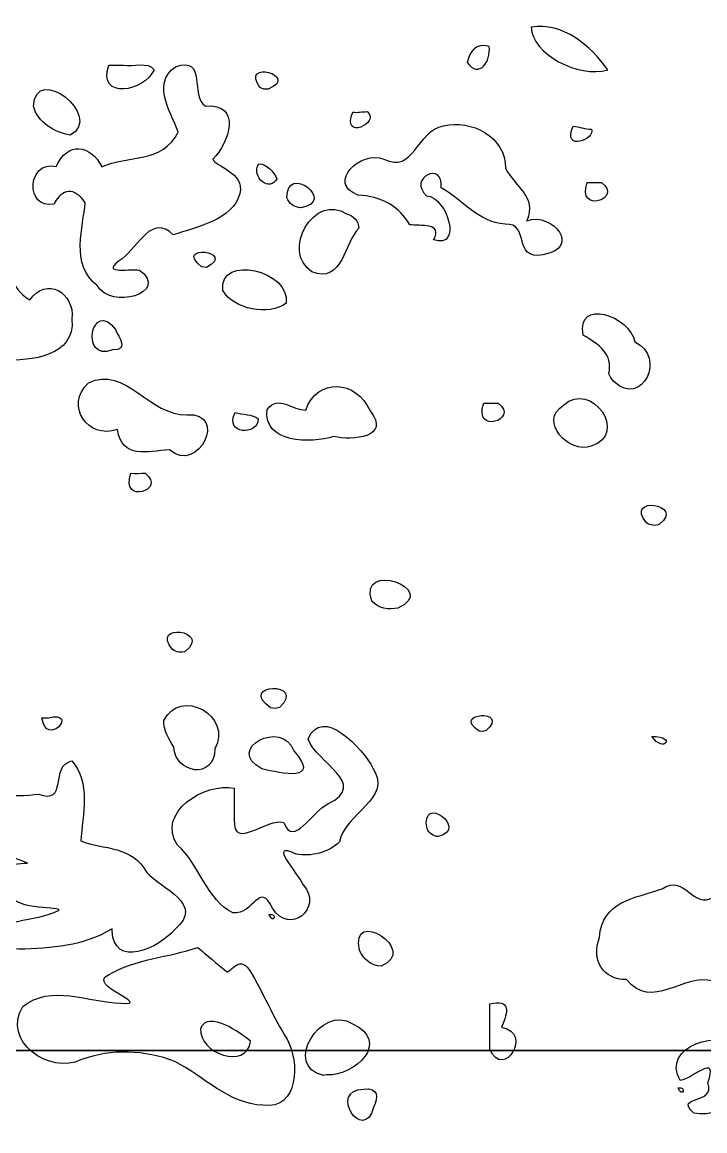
# Model space of a CAD drawing. Header units: centimetres. Extents: x -10.8 to 7.1, y -6.8 to 6.6.
# Drawn here: x 5.321 to 6.189, y -2.536 to -1.128 of the extents above; entities that cross this region are included whole.
import ezdxf

# ---------------------------------------------------------------- set-up
doc = ezdxf.new("R2010")
doc.units = ezdxf.units.CM
doc.header["$MEASUREMENT"] = 0
doc.layers.add('Layer 1', color=7, linetype='Continuous')

msp = doc.modelspace()

# ---------------------------------------------------------------- linework, layer by layer
at = {"layer": 'Layer 1'}
for points, knots in [([(6.06553, -1.18883), (6.02772, -1.1998), (5.9683, -1.16827), (5.96809, -1.13446), (5.96809, -1.13446), (6.00858, -1.12827), (6.04357, -1.15813), (6.06553, -1.18883)], [0, 0, 0, 0, 0.3333333, 0.3333333, 0.3333333, 0.3333333, 1, 1, 1, 1]), ([(5.91459, -1.15918), (5.91741, -1.1775), (5.90153, -1.20101), (5.88683, -1.17933), (5.88683, -1.17933), (5.89013, -1.16509), (5.89806, -1.15414), (5.91459, -1.15918)], [0, 0, 0, 0, 0.3333333, 0.3333333, 0.3333333, 0.3333333, 1, 1, 1, 1]), ([(5.51674, -1.18452), (5.48281, -1.20644), (5.51475, -1.25106), (5.51956, -1.26797), (5.51956, -1.26797), (5.49963, -1.30781), (5.45551, -1.29699), (5.42231, -1.31182), (5.42231, -1.31182), (5.4084, -1.28358), (5.37847, -1.27946), (5.36439, -1.31166), (5.36439, -1.31166), (5.32697, -1.30297), (5.32484, -1.36702), (5.36176, -1.3593), (5.36176, -1.3593), (5.37204, -1.33875), (5.38783, -1.33757), (5.40132, -1.35765), (5.40132, -1.35765), (5.3991, -1.38708), (5.38191, -1.43632), (5.41648, -1.46268), (5.41648, -1.46268), (5.43384, -1.49429), (5.50941, -1.47248), (5.47054, -1.4431), (5.47054, -1.4431), (5.45557, -1.44127), (5.4181, -1.4495), (5.44817, -1.42884), (5.44817, -1.42884), (5.46998, -1.41234), (5.48565, -1.37171), (5.5133, -1.39829), (5.5133, -1.39829), (5.54251, -1.38877), (5.5894, -1.379), (5.59785, -1.34592), (5.59785, -1.34592), (5.60443, -1.31914), (5.56585, -1.3111), (5.56339, -1.30238), (5.56339, -1.30238), (5.58485, -1.28146), (5.60059, -1.23084), (5.55404, -1.23481), (5.55404, -1.23481), (5.53396, -1.22234), (5.55621, -1.17109), (5.51675, -1.18452), (5.51675, -1.18452), (5.51675, -1.18452), (5.51674, -1.18452), (5.51674, -1.18452)], [0, 0, 0, 0, 0.0666667, 0.0666667, 0.0666667, 0.0666667, 0.1333333, 0.1333333, 0.1333333, 0.1333333, 0.2, 0.2, 0.2, 0.2, 0.2666667, 0.2666667, 0.2666667, 0.2666667, 0.3333333, 0.3333333, 0.3333333, 0.3333333, 0.4, 0.4, 0.4, 0.4, 0.4666667, 0.4666667, 0.4666667, 0.4666667, 0.5333333, 0.5333333, 0.5333333, 0.5333333, 0.6, 0.6, 0.6, 0.6, 0.6666667, 0.6666667, 0.6666667, 0.6666667, 0.7333333, 0.7333333, 0.7333333, 0.7333333, 0.8, 0.8, 0.8, 0.8, 0.8666667, 0.8666667, 0.8666667, 0.8666667, 1, 1, 1, 1]), ([(5.38223, -1.27193), (5.42593, -1.24783), (5.33802, -1.17919), (5.33569, -1.23507), (5.33569, -1.23507), (5.34056, -1.25579), (5.36274, -1.26815), (5.38223, -1.27193)], [0, 0, 0, 0, 0.3333333, 0.3333333, 0.3333333, 0.3333333, 1, 1, 1, 1]), ([(5.43146, -1.18303), (5.41576, -1.22785), (5.47763, -1.21663), (5.48877, -1.18862), (5.48877, -1.18862), (5.48118, -1.17783), (5.46235, -1.18524), (5.44994, -1.18303), (5.44994, -1.18303), (5.44994, -1.18303), (5.43146, -1.18303), (5.43146, -1.18303)], [0, 0, 0, 0, 0.25, 0.25, 0.25, 0.25, 0.5, 0.5, 0.5, 0.5, 1, 1, 1, 1]), ([(5.63368, -1.21339), (5.67565, -1.19616), (5.59718, -1.17466), (5.62339, -1.21141), (5.62339, -1.21141), (5.62339, -1.21141), (5.62847, -1.2132), (5.62847, -1.2132), (5.62847, -1.2132), (5.62847, -1.2132), (5.63368, -1.21339), (5.63368, -1.21339)], [0, 0, 0, 0, 0.25, 0.25, 0.25, 0.25, 0.5, 0.5, 0.5, 0.5, 1, 1, 1, 1]), ([(5.9355, -1.31373), (5.93601, -1.27373), (5.89177, -1.25143), (5.85649, -1.25989), (5.85649, -1.25989), (5.82267, -1.26572), (5.81894, -1.32213), (5.78099, -1.3021), (5.78099, -1.3021), (5.75142, -1.29054), (5.70734, -1.33232), (5.74788, -1.34806), (5.74788, -1.34806), (5.77688, -1.34901), (5.80155, -1.36306), (5.81363, -1.38559), (5.81363, -1.38559), (5.82681, -1.38756), (5.85668, -1.38231), (5.84398, -1.40481), (5.84398, -1.40481), (5.88167, -1.41685), (5.86144, -1.35087), (5.83509, -1.34872), (5.83509, -1.34872), (5.81005, -1.32634), (5.85778, -1.30339), (5.85354, -1.33875), (5.85354, -1.33875), (5.88286, -1.35469), (5.89873, -1.38174), (5.93502, -1.38492), (5.93502, -1.38492), (5.96727, -1.38264), (5.94386, -1.43129), (5.98262, -1.42367), (5.98262, -1.42367), (6.03274, -1.41589), (5.99594, -1.36903), (5.96251, -1.38041), (5.96251, -1.38041), (5.97574, -1.34932), (5.94767, -1.33838), (5.93551, -1.31374), (5.93551, -1.31374), (5.93551, -1.31374), (5.9355, -1.31373), (5.9355, -1.31373)], [0, 0, 0, 0, 0.0769231, 0.0769231, 0.0769231, 0.0769231, 0.1538462, 0.1538462, 0.1538462, 0.1538462, 0.2307692, 0.2307692, 0.2307692, 0.2307692, 0.3076923, 0.3076923, 0.3076923, 0.3076923, 0.3846154, 0.3846154, 0.3846154, 0.3846154, 0.4615385, 0.4615385, 0.4615385, 0.4615385, 0.5384615, 0.5384615, 0.5384615, 0.5384615, 0.6153846, 0.6153846, 0.6153846, 0.6153846, 0.6923077, 0.6923077, 0.6923077, 0.6923077, 0.7692308, 0.7692308, 0.7692308, 0.7692308, 0.8461538, 0.8461538, 0.8461538, 0.8461538, 1, 1, 1, 1]), ([(5.74122, -1.24241), (5.7258, -1.27953), (5.77777, -1.25637), (5.75949, -1.24191), (5.75949, -1.24191), (5.7534, -1.24181), (5.74729, -1.24369), (5.74122, -1.24241)], [0, 0, 0, 0, 0.3333333, 0.3333333, 0.3333333, 0.3333333, 1, 1, 1, 1]), ([(6.0215, -1.2603), (6.0064, -1.29427), (6.0512, -1.27624), (6.04444, -1.26411), (6.04444, -1.26411), (6.03664, -1.26397), (6.02914, -1.26158), (6.0215, -1.2603)], [0, 0, 0, 0, 0.3333333, 0.3333333, 0.3333333, 0.3333333, 1, 1, 1, 1]), ([(5.25161, -1.37855), (5.25431, -1.34683), (5.21182, -1.29522), (5.19439, -1.34458), (5.19439, -1.34458), (5.18743, -1.37985), (5.21933, -1.40986), (5.2119, -1.44516), (5.2119, -1.44516), (5.1962, -1.4094), (5.15285, -1.42124), (5.13277, -1.43643), (5.13277, -1.43643), (5.09784, -1.42427), (5.05847, -1.47467), (5.08234, -1.50211), (5.08234, -1.50211), (5.10946, -1.50071), (5.14372, -1.4818), (5.16729, -1.49708), (5.16729, -1.49708), (5.14644, -1.52066), (5.14311, -1.5642), (5.18394, -1.56594), (5.18394, -1.56594), (5.23446, -1.5831), (5.24683, -1.51628), (5.22528, -1.48376), (5.22528, -1.48376), (5.22755, -1.45), (5.23432, -1.49014), (5.23991, -1.50085), (5.23991, -1.50085), (5.25321, -1.51783), (5.28934, -1.51848), (5.28184, -1.5462), (5.28184, -1.5462), (5.29009, -1.57931), (5.24136, -1.57026), (5.22201, -1.58102), (5.22201, -1.58102), (5.19279, -1.60572), (5.24956, -1.61179), (5.26571, -1.60687), (5.26571, -1.60687), (5.29981, -1.61238), (5.29797, -1.56702), (5.29752, -1.55747), (5.29752, -1.55747), (5.3325, -1.55828), (5.38859, -1.55335), (5.38452, -1.50539), (5.38452, -1.50539), (5.38821, -1.47158), (5.35226, -1.4508), (5.33104, -1.48087), (5.33104, -1.48087), (5.30636, -1.46823), (5.30222, -1.43199), (5.27912, -1.41455), (5.27912, -1.41455), (5.26919, -1.40317), (5.25895, -1.39184), (5.25161, -1.37854), (5.25161, -1.37854), (5.25161, -1.37854), (5.25161, -1.37855), (5.25161, -1.37855)], [0, 0, 0, 0, 0.0555556, 0.0555556, 0.0555556, 0.0555556, 0.1111111, 0.1111111, 0.1111111, 0.1111111, 0.1666667, 0.1666667, 0.1666667, 0.1666667, 0.2222222, 0.2222222, 0.2222222, 0.2222222, 0.2777778, 0.2777778, 0.2777778, 0.2777778, 0.3333333, 0.3333333, 0.3333333, 0.3333333, 0.3888889, 0.3888889, 0.3888889, 0.3888889, 0.4444444, 0.4444444, 0.4444444, 0.4444444, 0.5, 0.5, 0.5, 0.5, 0.5555556, 0.5555556, 0.5555556, 0.5555556, 0.6111111, 0.6111111, 0.6111111, 0.6111111, 0.6666667, 0.6666667, 0.6666667, 0.6666667, 0.7222222, 0.7222222, 0.7222222, 0.7222222, 0.7777778, 0.7777778, 0.7777778, 0.7777778, 0.8333333, 0.8333333, 0.8333333, 0.8333333, 0.8888889, 0.8888889, 0.8888889, 0.8888889, 1, 1, 1, 1]), ([(5.62179, -1.308), (5.61172, -1.326), (5.63619, -1.34443), (5.64495, -1.32705), (5.64495, -1.32705), (5.64104, -1.31782), (5.63214, -1.30901), (5.62179, -1.308)], [0, 0, 0, 0, 0.3333333, 0.3333333, 0.3333333, 0.3333333, 1, 1, 1, 1]), ([(5.67537, -1.36388), (5.7218, -1.35665), (5.65683, -1.3064), (5.65764, -1.35132), (5.65764, -1.35132), (5.66002, -1.35879), (5.66769, -1.36379), (5.67537, -1.36388)], [0, 0, 0, 0, 0.3333333, 0.3333333, 0.3333333, 0.3333333, 1, 1, 1, 1]), ([(6.03923, -1.33186), (6.02453, -1.37218), (6.08566, -1.35316), (6.05739, -1.33186), (6.05739, -1.33186), (6.05134, -1.33171), (6.04528, -1.33202), (6.03923, -1.33186)], [0, 0, 0, 0, 0.3333333, 0.3333333, 0.3333333, 0.3333333, 1, 1, 1, 1]), ([(5.734, -1.37205), (5.69185, -1.34396), (5.64961, -1.41997), (5.68934, -1.44531), (5.68934, -1.44531), (5.72857, -1.46174), (5.73128, -1.40672), (5.74891, -1.39), (5.74891, -1.39), (5.74944, -1.38123), (5.74205, -1.37403), (5.734, -1.37205)], [0, 0, 0, 0, 0.25, 0.25, 0.25, 0.25, 0.5, 0.5, 0.5, 0.5, 1, 1, 1, 1]), ([(5.55552, -1.43974), (5.5947, -1.4189), (5.51267, -1.4093), (5.5491, -1.43923), (5.5491, -1.43923), (5.5491, -1.43923), (5.55552, -1.43974), (5.55552, -1.43974)], [0, 0, 0, 0, 0.3333333, 0.3333333, 0.3333333, 0.3333333, 1, 1, 1, 1]), ([(5.6565, -1.48506), (5.66298, -1.44397), (5.57139, -1.42198), (5.57601, -1.46927), (5.57601, -1.46927), (5.59013, -1.49264), (5.63526, -1.5023), (5.6565, -1.48506)], [0, 0, 0, 0, 0.3333333, 0.3333333, 0.3333333, 0.3333333, 1, 1, 1, 1]), ([(5.43969, -1.51845), (5.41017, -1.47766), (5.39311, -1.56049), (5.43605, -1.54463), (5.43605, -1.54463), (5.45818, -1.54427), (5.44359, -1.52926), (5.43969, -1.51845)], [0, 0, 0, 0, 0.3333333, 0.3333333, 0.3333333, 0.3333333, 1, 1, 1, 1]), ([(6.07282, -1.58471), (6.10941, -1.61888), (6.14027, -1.55288), (6.09968, -1.53433), (6.09968, -1.53433), (6.09357, -1.50122), (6.02469, -1.47764), (6.03406, -1.52589), (6.03406, -1.52589), (6.05428, -1.53798), (6.07214, -1.54882), (6.06672, -1.57506), (6.06672, -1.57506), (6.06672, -1.57506), (6.06925, -1.5802), (6.06925, -1.5802), (6.06925, -1.5802), (6.06925, -1.5802), (6.07282, -1.58471), (6.07282, -1.58471)], [0, 0, 0, 0, 0.1666667, 0.1666667, 0.1666667, 0.1666667, 0.3333333, 0.3333333, 0.3333333, 0.3333333, 0.5, 0.5, 0.5, 0.5, 0.6666667, 0.6666667, 0.6666667, 0.6666667, 1, 1, 1, 1]), ([(5.50837, -1.67154), (5.5455, -1.70325), (5.58356, -1.62325), (5.53049, -1.62689), (5.53049, -1.62689), (5.48441, -1.62939), (5.45174, -1.56335), (5.4056, -1.5864), (5.4056, -1.5864), (5.37462, -1.61535), (5.4044, -1.65862), (5.44241, -1.64575), (5.44241, -1.64575), (5.44845, -1.68405), (5.47989, -1.67297), (5.50837, -1.67154)], [0, 0, 0, 0, 0.2, 0.2, 0.2, 0.2, 0.4, 0.4, 0.4, 0.4, 0.6, 0.6, 0.6, 0.6, 1, 1, 1, 1]), ([(5.63266, -1.6202), (5.62661, -1.66374), (5.68844, -1.66322), (5.71728, -1.6547), (5.71728, -1.6547), (5.74072, -1.6597), (5.79061, -1.65626), (5.76326, -1.62203), (5.76326, -1.62203), (5.74587, -1.58252), (5.69639, -1.57921), (5.68157, -1.62089), (5.68157, -1.62089), (5.66504, -1.62177), (5.64681, -1.60083), (5.63265, -1.6202), (5.63265, -1.6202), (5.63265, -1.6202), (5.63266, -1.6202), (5.63266, -1.6202)], [0, 0, 0, 0, 0.1666667, 0.1666667, 0.1666667, 0.1666667, 0.3333333, 0.3333333, 0.3333333, 0.3333333, 0.5, 0.5, 0.5, 0.5, 0.6666667, 0.6666667, 0.6666667, 0.6666667, 1, 1, 1, 1]), ([(6.04436, -1.66677), (6.09261, -1.65165), (6.04424, -1.58239), (6.00923, -1.61471), (6.00923, -1.61471), (5.97615, -1.63514), (6.01663, -1.67726), (6.04436, -1.66677)], [0, 0, 0, 0, 0.3333333, 0.3333333, 0.3333333, 0.3333333, 1, 1, 1, 1]), ([(5.90782, -1.61215), (5.89312, -1.65247), (5.95425, -1.63345), (5.92598, -1.61215), (5.92598, -1.61215), (5.91993, -1.612), (5.91387, -1.61231), (5.90782, -1.61215)], [0, 0, 0, 0, 0.3333333, 0.3333333, 0.3333333, 0.3333333, 1, 1, 1, 1]), ([(5.59176, -1.62407), (5.57743, -1.65225), (5.62117, -1.65382), (5.62125, -1.63217), (5.62125, -1.63217), (5.61354, -1.6255), (5.60114, -1.62741), (5.59176, -1.62407)], [0, 0, 0, 0, 0.3333333, 0.3333333, 0.3333333, 0.3333333, 1, 1, 1, 1]), ([(5.45951, -1.70132), (5.44481, -1.74164), (5.50594, -1.72262), (5.47767, -1.70132), (5.47767, -1.70132), (5.47162, -1.70117), (5.46556, -1.70148), (5.45951, -1.70132)], [0, 0, 0, 0, 0.3333333, 0.3333333, 0.3333333, 0.3333333, 1, 1, 1, 1]), ([(6.13123, -1.76596), (6.16452, -1.73974), (6.08545, -1.72905), (6.11467, -1.76415), (6.11467, -1.76415), (6.11938, -1.76748), (6.12592, -1.76861), (6.13123, -1.76596)], [0, 0, 0, 0, 0.3333333, 0.3333333, 0.3333333, 0.3333333, 1, 1, 1, 1]), ([(5.79865, -1.87248), (5.85298, -1.84817), (5.74674, -1.81111), (5.76571, -1.86355), (5.76571, -1.86355), (5.77334, -1.87326), (5.78731, -1.87477), (5.79865, -1.87248)], [0, 0, 0, 0, 0.3333333, 0.3333333, 0.3333333, 0.3333333, 1, 1, 1, 1]), ([(5.52896, -1.92706), (5.56225, -1.90084), (5.48318, -1.89015), (5.5124, -1.92525), (5.5124, -1.92525), (5.51711, -1.92858), (5.52365, -1.92971), (5.52896, -1.92706)], [0, 0, 0, 0, 0.3333333, 0.3333333, 0.3333333, 0.3333333, 1, 1, 1, 1]), ([(5.64836, -1.99857), (5.68402, -1.96495), (5.59312, -1.96774), (5.63698, -1.99935), (5.63698, -1.99935), (5.63698, -1.99935), (5.64274, -2.00002), (5.64274, -2.00002), (5.64274, -2.00002), (5.64274, -2.00002), (5.64836, -1.99857), (5.64836, -1.99857)], [0, 0, 0, 0, 0.25, 0.25, 0.25, 0.25, 0.5, 0.5, 0.5, 0.5, 1, 1, 1, 1]), ([(5.51389, -2.04896), (5.51582, -2.08304), (5.56598, -2.09081), (5.56602, -2.05124), (5.56602, -2.05124), (5.58971, -2.00914), (5.52161, -1.97257), (5.50146, -2.01521), (5.50146, -2.01521), (5.50042, -2.02765), (5.50781, -2.03877), (5.51389, -2.04896)], [0, 0, 0, 0, 0.25, 0.25, 0.25, 0.25, 0.5, 0.5, 0.5, 0.5, 1, 1, 1, 1]), ([(5.27057, -2.03214), (5.29213, -1.99086), (5.21249, -2.00226), (5.23468, -2.03727), (5.23468, -2.03727), (5.20644, -2.03381), (5.16836, -2.0285), (5.1632, -2.06255), (5.1632, -2.06255), (5.12294, -2.06483), (5.08543, -2.07634), (5.04707, -2.08425), (5.04707, -2.08425), (4.99971, -2.08139), (4.99283, -2.12988), (5.00892, -2.16368), (5.00892, -2.16368), (5.01076, -2.1852), (5.03225, -2.22363), (4.99492, -2.216), (4.99492, -2.216), (4.96607, -2.2297), (4.91091, -2.21242), (4.90113, -2.24891), (4.90113, -2.24891), (4.91118, -2.28775), (4.96277, -2.27674), (4.99236, -2.29137), (4.99236, -2.29137), (5.04296, -2.30329), (5.02947, -2.24057), (5.0514, -2.21876), (5.0514, -2.21876), (5.08127, -2.22721), (5.12435, -2.21621), (5.122, -2.17737), (5.122, -2.17737), (5.12663, -2.16448), (5.16367, -2.17295), (5.13768, -2.19123), (5.13768, -2.19123), (5.12168, -2.2118), (5.17477, -2.2137), (5.17052, -2.18914), (5.17052, -2.18914), (5.19371, -2.17843), (5.22253, -2.13128), (5.24609, -2.15484), (5.24609, -2.15484), (5.26797, -2.17817), (5.29968, -2.18468), (5.32811, -2.19637), (5.32811, -2.19637), (5.30602, -2.19752), (5.27867, -2.20218), (5.29984, -2.229), (5.29984, -2.229), (5.30995, -2.25886), (5.36383, -2.25052), (5.36816, -2.25599), (5.36816, -2.25599), (5.33561, -2.27359), (5.29233, -2.26241), (5.27112, -2.29995), (5.27112, -2.29995), (5.24867, -2.31185), (5.22478, -2.36995), (5.26851, -2.35963), (5.26851, -2.35963), (5.29314, -2.34254), (5.27578, -2.29613), (5.31703, -2.30584), (5.31703, -2.30584), (5.35867, -2.30443), (5.39878, -2.3023), (5.43545, -2.27985), (5.43545, -2.27985), (5.43594, -2.33307), (5.49599, -2.30368), (5.51558, -2.28045), (5.51558, -2.28045), (5.55382, -2.24815), (5.49808, -2.22864), (5.47944, -2.20854), (5.47944, -2.20854), (5.4624, -2.17442), (5.42407, -2.17911), (5.39576, -2.16829), (5.39576, -2.16829), (5.39813, -2.13542), (5.40894, -2.09325), (5.38421, -2.06666), (5.38421, -2.06666), (5.35601, -2.07235), (5.38017, -2.12324), (5.34194, -2.10872), (5.34194, -2.10872), (5.3151, -2.11273), (5.24217, -2.11457), (5.25892, -2.07442), (5.25892, -2.07442), (5.26023, -2.06001), (5.25129, -2.03829), (5.27057, -2.03213), (5.27057, -2.03213), (5.27057, -2.03213), (5.27057, -2.03214), (5.27057, -2.03214)], [0, 0, 0, 0, 0.0357143, 0.0357143, 0.0357143, 0.0357143, 0.0714286, 0.0714286, 0.0714286, 0.0714286, 0.1071429, 0.1071429, 0.1071429, 0.1071429, 0.1428571, 0.1428571, 0.1428571, 0.1428571, 0.1785714, 0.1785714, 0.1785714, 0.1785714, 0.2142857, 0.2142857, 0.2142857, 0.2142857, 0.25, 0.25, 0.25, 0.25, 0.2857143, 0.2857143, 0.2857143, 0.2857143, 0.3214286, 0.3214286, 0.3214286, 0.3214286, 0.3571429, 0.3571429, 0.3571429, 0.3571429, 0.3928571, 0.3928571, 0.3928571, 0.3928571, 0.4285714, 0.4285714, 0.4285714, 0.4285714, 0.4642857, 0.4642857, 0.4642857, 0.4642857, 0.5, 0.5, 0.5, 0.5, 0.5357143, 0.5357143, 0.5357143, 0.5357143, 0.5714286, 0.5714286, 0.5714286, 0.5714286, 0.6071429, 0.6071429, 0.6071429, 0.6071429, 0.6428571, 0.6428571, 0.6428571, 0.6428571, 0.6785714, 0.6785714, 0.6785714, 0.6785714, 0.7142857, 0.7142857, 0.7142857, 0.7142857, 0.75, 0.75, 0.75, 0.75, 0.7857143, 0.7857143, 0.7857143, 0.7857143, 0.8214286, 0.8214286, 0.8214286, 0.8214286, 0.8571429, 0.8571429, 0.8571429, 0.8571429, 0.8928571, 0.8928571, 0.8928571, 0.8928571, 0.9285714, 0.9285714, 0.9285714, 0.9285714, 1, 1, 1, 1]), ([(5.72448, -2.16924), (5.73019, -2.13413), (5.79318, -2.11397), (5.76691, -2.07596), (5.76691, -2.07596), (5.75469, -2.05056), (5.70131, -1.99535), (5.6847, -2.03886), (5.6847, -2.03886), (5.69444, -2.0687), (5.7627, -2.09556), (5.70981, -2.12122), (5.70981, -2.12122), (5.68997, -2.12991), (5.66554, -2.17797), (5.6538, -2.14503), (5.6538, -2.14503), (5.63369, -2.13733), (5.58862, -2.18216), (5.59078, -2.14118), (5.59078, -2.14118), (5.59078, -2.14118), (5.59078, -2.10114), (5.59078, -2.10114), (5.59078, -2.10114), (5.55301, -2.09345), (5.49072, -2.1325), (5.51882, -2.17354), (5.51882, -2.17354), (5.54669, -2.19833), (5.55618, -2.244), (5.58898, -2.25947), (5.58898, -2.25947), (5.61563, -2.26233), (5.62277, -2.21817), (5.63929, -2.25369), (5.63929, -2.25369), (5.66033, -2.28869), (5.70455, -2.25408), (5.67822, -2.22403), (5.67822, -2.22403), (5.67139, -2.20874), (5.63156, -2.1675), (5.66924, -2.18484), (5.66924, -2.18484), (5.68868, -2.18838), (5.71033, -2.18359), (5.7245, -2.16924), (5.7245, -2.16924), (5.7245, -2.16924), (5.72448, -2.16924), (5.72448, -2.16924)], [0, 0, 0, 0, 0.0714286, 0.0714286, 0.0714286, 0.0714286, 0.1428571, 0.1428571, 0.1428571, 0.1428571, 0.2142857, 0.2142857, 0.2142857, 0.2142857, 0.2857143, 0.2857143, 0.2857143, 0.2857143, 0.3571429, 0.3571429, 0.3571429, 0.3571429, 0.4285714, 0.4285714, 0.4285714, 0.4285714, 0.5, 0.5, 0.5, 0.5, 0.5714286, 0.5714286, 0.5714286, 0.5714286, 0.6428571, 0.6428571, 0.6428571, 0.6428571, 0.7142857, 0.7142857, 0.7142857, 0.7142857, 0.7857143, 0.7857143, 0.7857143, 0.7857143, 0.8571429, 0.8571429, 0.8571429, 0.8571429, 1, 1, 1, 1]), ([(5.3463, -2.01168), (5.35182, -2.05166), (5.3949, -2.00272), (5.35456, -2.01168), (5.35456, -2.01168), (5.35456, -2.01168), (5.3463, -2.01168), (5.3463, -2.01168)], [0, 0, 0, 0, 0.3333333, 0.3333333, 0.3333333, 0.3333333, 1, 1, 1, 1]), ([(5.66639, -2.05378), (5.65197, -2.01222), (5.57753, -2.05208), (5.62596, -2.07647), (5.62596, -2.07647), (5.65066, -2.08309), (5.70218, -2.09363), (5.66639, -2.05378)], [0, 0, 0, 0, 0.3333333, 0.3333333, 0.3333333, 0.3333333, 1, 1, 1, 1]), ([(5.91069, -2.02797), (5.94215, -2.00033), (5.86551, -2.00492), (5.90192, -2.02888), (5.90192, -2.02888), (5.90192, -2.02888), (5.90639, -2.02914), (5.90639, -2.02914), (5.90639, -2.02914), (5.90639, -2.02914), (5.91069, -2.02797), (5.91069, -2.02797)], [0, 0, 0, 0, 0.25, 0.25, 0.25, 0.25, 0.5, 0.5, 0.5, 0.5, 1, 1, 1, 1]), ([(5.84987, -2.1628), (5.89059, -2.15311), (5.82604, -2.10683), (5.83578, -2.15266), (5.83578, -2.15266), (5.83812, -2.15825), (5.84364, -2.1627), (5.84987, -2.1628)], [0, 0, 0, 0, 0.3333333, 0.3333333, 0.3333333, 0.3333333, 1, 1, 1, 1]), ([(6.25517, -2.18433), (6.24671, -2.21439), (6.2371, -2.2431), (6.20001, -2.23949), (6.20001, -2.23949), (6.17328, -2.25653), (6.16388, -2.20917), (6.13436, -2.22899), (6.13436, -2.22899), (6.09915, -2.24148), (6.0586, -2.24401), (6.05467, -2.29083), (6.05467, -2.29083), (6.0443, -2.32066), (6.05928, -2.34446), (6.08907, -2.34431), (6.08907, -2.34431), (6.12203, -2.38501), (6.15986, -2.33603), (6.19959, -2.34615), (6.19959, -2.34615), (6.23141, -2.35931), (6.27648, -2.31972), (6.28494, -2.36854), (6.28494, -2.36854), (6.31846, -2.39254), (6.32571, -2.31579), (6.29062, -2.30974), (6.29062, -2.30974), (6.27732, -2.29694), (6.2279, -2.30568), (6.2612, -2.28184), (6.2612, -2.28184), (6.28586, -2.26092), (6.28184, -2.22098), (6.27146, -2.19371), (6.27146, -2.19371), (6.2681, -2.18818), (6.26183, -2.18391), (6.25518, -2.18434), (6.25518, -2.18434), (6.25518, -2.18434), (6.25517, -2.18433), (6.25517, -2.18433)], [0, 0, 0, 0, 0.0833333, 0.0833333, 0.0833333, 0.0833333, 0.1666667, 0.1666667, 0.1666667, 0.1666667, 0.25, 0.25, 0.25, 0.25, 0.3333333, 0.3333333, 0.3333333, 0.3333333, 0.4166667, 0.4166667, 0.4166667, 0.4166667, 0.5, 0.5, 0.5, 0.5, 0.5833333, 0.5833333, 0.5833333, 0.5833333, 0.6666667, 0.6666667, 0.6666667, 0.6666667, 0.75, 0.75, 0.75, 0.75, 0.8333333, 0.8333333, 0.8333333, 0.8333333, 1, 1, 1, 1]), ([(5.77729, -2.32727), (5.82694, -2.30725), (5.73656, -2.25083), (5.74998, -2.30749), (5.74998, -2.30749), (5.75471, -2.31817), (5.76517, -2.32722), (5.77729, -2.32727)], [0, 0, 0, 0, 0.3333333, 0.3333333, 0.3333333, 0.3333333, 1, 1, 1, 1]), ([(5.54453, -2.30366), (5.50706, -2.31602), (5.46514, -2.31827), (5.43098, -2.33828), (5.43098, -2.33828), (5.40186, -2.35186), (5.48921, -2.37756), (5.44686, -2.37451), (5.44686, -2.37451), (5.40649, -2.37334), (5.35698, -2.34943), (5.32202, -2.37872), (5.32202, -2.37872), (5.29467, -2.4224), (5.35597, -2.46618), (5.39654, -2.44603), (5.39654, -2.44603), (5.43456, -2.43183), (5.47748, -2.43383), (5.51505, -2.44836), (5.51505, -2.44836), (5.55224, -2.46691), (5.58292, -2.50224), (5.62723, -2.50403), (5.62723, -2.50403), (5.67297, -2.51024), (5.67407, -2.44853), (5.65777, -2.42013), (5.65777, -2.42013), (5.64034, -2.39178), (5.62696, -2.36056), (5.61017, -2.33239), (5.61017, -2.33239), (5.59648, -2.31128), (5.58411, -2.33903), (5.58042, -2.33382), (5.58042, -2.33382), (5.56846, -2.32377), (5.55649, -2.31371), (5.54453, -2.30367), (5.54453, -2.30367), (5.54453, -2.30367), (5.54453, -2.30366), (5.54453, -2.30366)], [0, 0, 0, 0, 0.0833333, 0.0833333, 0.0833333, 0.0833333, 0.1666667, 0.1666667, 0.1666667, 0.1666667, 0.25, 0.25, 0.25, 0.25, 0.3333333, 0.3333333, 0.3333333, 0.3333333, 0.4166667, 0.4166667, 0.4166667, 0.4166667, 0.5, 0.5, 0.5, 0.5, 0.5833333, 0.5833333, 0.5833333, 0.5833333, 0.6666667, 0.6666667, 0.6666667, 0.6666667, 0.75, 0.75, 0.75, 0.75, 0.8333333, 0.8333333, 0.8333333, 0.8333333, 1, 1, 1, 1]), ([(5.70795, -2.46552), (5.74487, -2.46709), (5.79018, -2.42298), (5.74094, -2.40039), (5.74094, -2.40039), (5.70066, -2.37497), (5.652, -2.45497), (5.70395, -2.46597), (5.70395, -2.46597), (5.70395, -2.46597), (5.70796, -2.46552), (5.70796, -2.46552), (5.70796, -2.46552), (5.70796, -2.46552), (5.70795, -2.46552), (5.70795, -2.46552)], [0, 0, 0, 0, 0.2, 0.2, 0.2, 0.2, 0.4, 0.4, 0.4, 0.4, 0.6, 0.6, 0.6, 0.6, 1, 1, 1, 1]), ([(5.91532, -2.37506), (5.91532, -2.37506), (5.91532, -2.43302), (5.91532, -2.43302), (5.91532, -2.43302), (5.93334, -2.47252), (5.97071, -2.41147), (5.93044, -2.40497), (5.93044, -2.40497), (5.93875, -2.38431), (5.94245, -2.36924), (5.91532, -2.37506)], [0, 0, 0, 0, 0.25, 0.25, 0.25, 0.25, 0.5, 0.5, 0.5, 0.5, 1, 1, 1, 1]), ([(5.61144, -2.42264), (5.60672, -2.45945), (5.54587, -2.43871), (5.54776, -2.40633), (5.54776, -2.40633), (5.55776, -2.38271), (5.59908, -2.4123), (5.61144, -2.42264)], [0, 0, 0, 0, 0.3333333, 0.3333333, 0.3333333, 0.3333333, 1, 1, 1, 1]), ([(6.17454, -2.51395), (6.21501, -2.5233), (6.27835, -2.47242), (6.23667, -2.43554), (6.23667, -2.43554), (6.20925, -2.40328), (6.13221, -2.42961), (6.15725, -2.47265), (6.15725, -2.47265), (6.17383, -2.47009), (6.20602, -2.43613), (6.19247, -2.47567), (6.19247, -2.47567), (6.20257, -2.50462), (6.14904, -2.48995), (6.17454, -2.51395)], [0, 0, 0, 0, 0.2, 0.2, 0.2, 0.2, 0.4, 0.4, 0.4, 0.4, 0.6, 0.6, 0.6, 0.6, 1, 1, 1, 1]), ([(7.01262, -2.43457), (7.01262, -2.43457), (7.00044, -2.43457), (7.00044, -2.43457), (7.00044, -2.43457), (7.00044, -2.43457), (-10.78282, -2.43457), (-10.78282, -2.43457), (-10.78282, -2.43457), (-10.78282, -2.43457), (7.01262, -2.43457), (7.01262, -2.43457)], [0, 0, 0, 0, 0.25, 0.25, 0.25, 0.25, 0.5, 0.5, 0.5, 0.5, 1, 1, 1, 1]), ([(5.75538, -2.48364), (5.70913, -2.48402), (5.75484, -2.55429), (5.76772, -2.50666), (5.76772, -2.50666), (5.77449, -2.49379), (5.77368, -2.48082), (5.75538, -2.48364)], [0, 0, 0, 0, 0.3333333, 0.3333333, 0.3333333, 0.3333333, 1, 1, 1, 1])]:
    msp.add_open_spline(points, degree=3, knots=knots, dxfattribs=at)
for points in [[(5.45489, -1.24837), (5.45489, -1.24837), (5.45489, -1.24837), (5.45489, -1.24837)], [(5.76936, -1.7848), (5.76936, -1.7848), (5.76936, -1.7848), (5.76936, -1.7848)], [(6.12151, -2.03553), (6.13601, -2.05751), (6.15367, -2.03536), (6.12151, -2.03553)], [(5.63489, -2.26186), (5.64044, -2.27534), (5.64646, -2.25896), (5.63489, -2.26186)], [(6.15459, -2.48203), (6.16014, -2.49551), (6.16616, -2.47913), (6.15459, -2.48203)]]:
    msp.add_open_spline(points, degree=3, dxfattribs=at)

doc.saveas('drawing.dxf')
